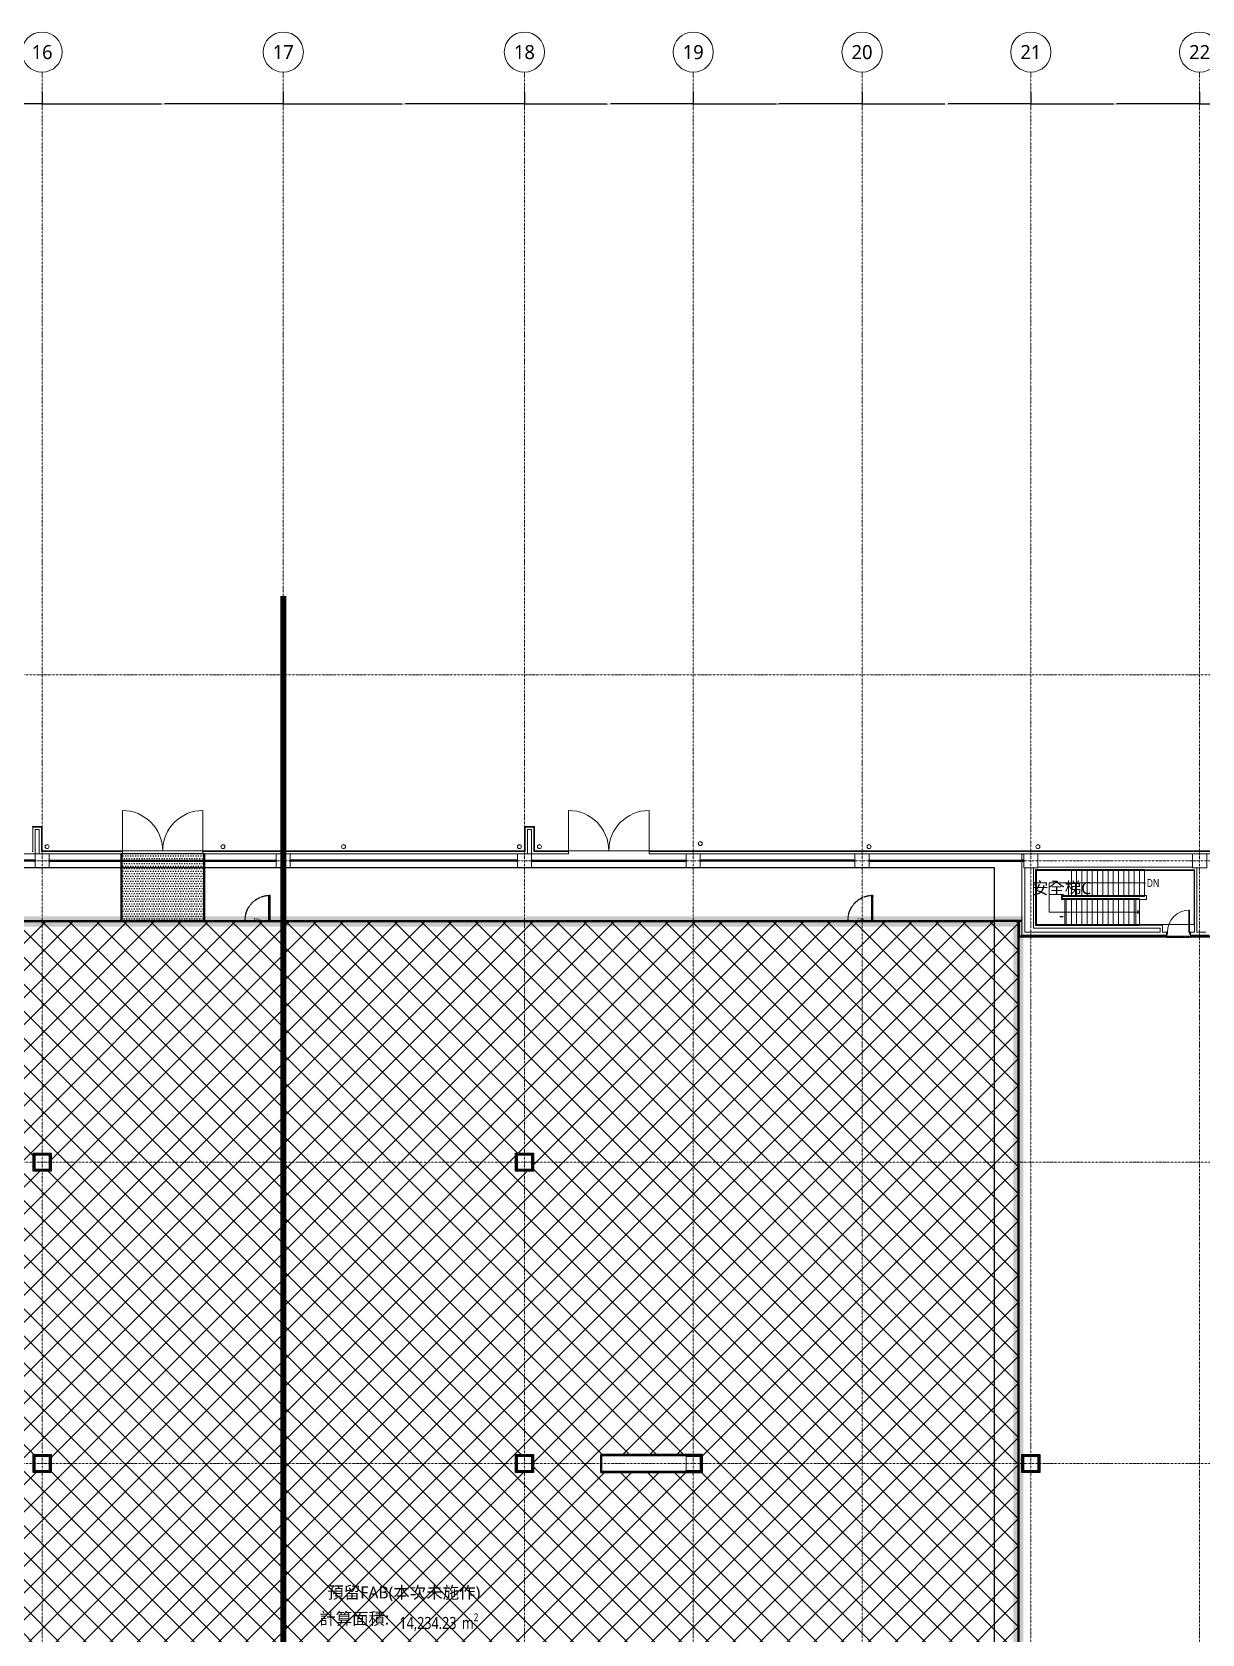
# Model space of a CAD drawing. Extents: x -32000 to 290600, y -106160 to 131250.
# Drawn here: x 126700 to 184915, y 51509 to 131250 of the extents above; entities that cross this region are included whole.
import ezdxf
from ezdxf.enums import TextEntityAlignment as Align

# ---------------------------------------------------------------- set-up
doc = ezdxf.new("R2010")
doc.units = 0
doc.header["$LTSCALE"] = 5
for name, pattern in [('DASHDOT2', [0.5, 0.25, -0.125, 0, -0.125]), ('DIVIDE', [1.25, 0.5, -0.25, 0, -0.25, 0, -0.25]), ('H12PL3$0$JJP_三點線', [0.9, 0.3, -0.15, 0, -0.15, 0, -0.15, 0, -0.15]), ('H12PL3$0$JJP_虛線(退縮線、投影線、地下室範圍、非屬本工程、圖面分區)', [0.45, 0.3, -0.15]), ('XFDP30$0$HIDDEN2', [0.1875, 0.125, -0.0625]), ('XFDP30-200K$0$HIDDEN', [0.3, 0.2, -0.1]), ('XFDP30-200K$0$HIDDEN2', [0.1875, 0.125, -0.0625])]:
    doc.linetypes.add(name, pattern=pattern)
for name, color, linetype in [('A-100T', 140, 'Continuous'), ('A-CLEANLINESS-Area', 6, 'DASHDOT2'), ('area code', 5, 'Continuous'), ('H12PL3$0$A-DIM', 252, 'Continuous'), ('H12PL3$0$A-OBJE-MEP', 252, 'Continuous'), ('H12PL3$0$A-STRS', 252, 'Continuous'), ('H12PL3$0$A-TEXT', 252, 'Continuous'), ('H12PL3$0$A-WALL-EX', 252, 'Continuous'), ('H12PL3$0$A-WALL-IN', 252, 'Continuous'), ('H12PL3$0$A-ZONE', 252, 'Continuous'), ('H12PL3$0$Door', 252, 'Continuous'), ('H12PL3$0$S-COL', 252, 'Continuous'), ('H12PL3$0$S-GRID', 252, 'Continuous'), ('H12PL3$0$S-SLAB-SHOW', 252, 'Continuous'), ('XFDP30$0$A-Partition-Col (50K)', 9, 'Continuous'), ('XFDP30$0$A-W-P1S (50K)', 9, 'Continuous'), ('XFDP30$0$A-W-P2D (50K)', 9, 'Continuous'), ('XFDP30$0$A-W-R1 (Rockwool) (50K)', 9, 'Continuous'), ('XFDP30-200K$0$A-Ceiling (200K)', 9, 'Continuous'), ('XFDP30-200K$0$A-Door (200K)', 2, 'Continuous'), ('XFDP30-200K$0$A-Partition-Col (200K)', 1, 'Continuous'), ('XFDP30-200K$0$A-W-P1S (200K)', 2, 'Continuous'), ('XFDP30-200K$0$A-W-R1 (Rockwool) (200K)', 2, 'Continuous')]:
    doc.layers.add(name, color=color, linetype=linetype)
doc.layers.add('XFDP30-200K$0$A-Area (200K)', color=7, linetype='Continuous', plot=False)
doc.styles.add('H12PL3$0$dim-txt', font='isocp.shx', dxfattribs={"width": 0.7, "bigfont": 'chineset.shx'})
doc.styles.add('H12PL3$0$Standard', font='', dxfattribs={"width": 0.8})
doc.styles.add('XFDP30-200K$0$AA-TXT', font='isocp.shx', dxfattribs={"width": 0.8, "bigfont": 'china.shx'})
doc.styles.get('H12PL3$0$Standard').set_extended_font_data('Microsoft JhengHei')
doc.dimstyles.new('H12PL3$0$ARCH-dim-200MM', dxfattribs={"dimscale": 200, "dimtxt": 0.3, "dimasz": 0.1, "dimexe": 0.1, "dimexo": 0.1, "dimgap": 0.05, "dimtad": 1, "dimdec": 0, "dimlfac": 10, "dimrnd": 0.5, "dimdsep": 46, "dimtxsty": 'H12PL3$0$dim-txt', "dimblk": 'H12PL3$0$_Dot', "dimcen": 2, "dimclrd": 256, "dimclre": 256, "dimclrt": 256, "dimadec": 0, "dimazin": 0, "dimtfac": 1, "dimtix": 1, "dimtmove": 2, "dimatfit": 3, "dimldrblk": 'H12PL3$0$_OBLIQUE', "dimfxl": 1, "dimtvp": 1, "dimtolj": 1, "dimarcsym": 0})

# ---------------------------------------------------------------- blocks, each defined once
blk = doc.blocks.new('*D129')
at = {"layer": 'H12PL3$0$A-DIM', "linetype": 'Continuous', "lineweight": -2, "transparency": 16777216}
for p, q in [((118800, 128230), (118800, 127650)), ((118820, 127670), (122921, 127670)), ((127180, 127670), (123079, 127670)), ((127200, 128230), (127200, 127650))]:
    blk.add_line(p, q, dxfattribs=at)
at = {"layer": 'H12PL3$0$A-DIM', "linetype": 'Continuous', "lineweight": 0, "transparency": 16777216, "insert": (123000, 127670), "char_height": 60, "attachment_point": 5, "style": 'H12PL3$0$dim-txt'}
blk.add_mtext('\\A1;84000', dxfattribs=at)
blk = doc.blocks.new('H12PL3$0$_Dot')
blk = doc.blocks.new('H12PL3$0$_OBLIQUE')
at = {"color": 0, "linetype": 'ByBlock', "lineweight": -2}
blk.add_line((-0.5, -0.5), (0.5, 0.5), dxfattribs=at)
blk = doc.blocks.new('*D130')
at = {"layer": 'H12PL3$0$A-DIM', "linetype": 'Continuous', "lineweight": -2, "transparency": 16777216}
for p, q in [((127200, 128230), (127200, 127650)), ((127220, 127670), (133112, 127670)), ((139180, 127670), (133288, 127670)), ((139200, 128230), (139200, 127650))]:
    blk.add_line(p, q, dxfattribs=at)
at = {"layer": 'H12PL3$0$A-DIM', "linetype": 'Continuous', "lineweight": 0, "transparency": 16777216, "insert": (133200, 127670), "char_height": 60, "attachment_point": 5, "style": 'H12PL3$0$dim-txt'}
blk.add_mtext('\\A1;120000', dxfattribs=at)
blk = doc.blocks.new('*D131')
at = {"layer": 'H12PL3$0$A-DIM', "linetype": 'Continuous', "lineweight": -2, "transparency": 16777216}
for p, q in [((139200, 128230), (139200, 127650)), ((139220, 127670), (145112, 127670)), ((151180, 127670), (145288, 127670)), ((151200, 128230), (151200, 127650))]:
    blk.add_line(p, q, dxfattribs=at)
at = {"layer": 'H12PL3$0$A-DIM', "linetype": 'Continuous', "lineweight": 0, "transparency": 16777216, "insert": (145200, 127670), "char_height": 60, "attachment_point": 5, "style": 'H12PL3$0$dim-txt'}
blk.add_mtext('\\A1;120000', dxfattribs=at)
blk = doc.blocks.new('*D132')
at = {"layer": 'H12PL3$0$A-DIM', "linetype": 'Continuous', "lineweight": -2, "transparency": 16777216}
for p, q in [((151200, 128230), (151200, 127650)), ((151220, 127670), (155321, 127670)), ((159580, 127670), (155479, 127670)), ((159600, 128230), (159600, 127650))]:
    blk.add_line(p, q, dxfattribs=at)
at = {"layer": 'H12PL3$0$A-DIM', "linetype": 'Continuous', "lineweight": 0, "transparency": 16777216, "insert": (155400, 127670), "char_height": 60, "attachment_point": 5, "style": 'H12PL3$0$dim-txt'}
blk.add_mtext('\\A1;84000', dxfattribs=at)
blk = doc.blocks.new('*D133')
at = {"layer": 'H12PL3$0$A-DIM', "linetype": 'Continuous', "lineweight": -2, "transparency": 16777216}
for p, q in [((159600, 128230), (159600, 127650)), ((159620, 127670), (163721, 127670)), ((167980, 127670), (163879, 127670)), ((168000, 128230), (168000, 127650))]:
    blk.add_line(p, q, dxfattribs=at)
at = {"layer": 'H12PL3$0$A-DIM', "linetype": 'Continuous', "lineweight": 0, "transparency": 16777216, "insert": (163800, 127670), "char_height": 60, "attachment_point": 5, "style": 'H12PL3$0$dim-txt'}
blk.add_mtext('\\A1;84000', dxfattribs=at)
blk = doc.blocks.new('*D134')
at = {"layer": 'H12PL3$0$A-DIM', "linetype": 'Continuous', "lineweight": -2, "transparency": 16777216}
for p, q in [((168000, 128230), (168000, 127650)), ((168020, 127670), (172121, 127670)), ((176380, 127670), (172279, 127670)), ((176400, 128230), (176400, 127650))]:
    blk.add_line(p, q, dxfattribs=at)
at = {"layer": 'H12PL3$0$A-DIM', "linetype": 'Continuous', "lineweight": 0, "transparency": 16777216, "insert": (172200, 127670), "char_height": 60, "attachment_point": 5, "style": 'H12PL3$0$dim-txt'}
blk.add_mtext('\\A1;84000', dxfattribs=at)
blk = doc.blocks.new('*D135')
at = {"layer": 'H12PL3$0$A-DIM', "linetype": 'Continuous', "lineweight": -2, "transparency": 16777216}
for p, q in [((176400, 128230), (176400, 127650)), ((176420, 127670), (180521, 127670)), ((184780, 127670), (180679, 127670)), ((184800, 128230), (184800, 127650))]:
    blk.add_line(p, q, dxfattribs=at)
at = {"layer": 'H12PL3$0$A-DIM', "linetype": 'Continuous', "lineweight": 0, "transparency": 16777216, "insert": (180600, 127670), "char_height": 60, "attachment_point": 5, "style": 'H12PL3$0$dim-txt'}
blk.add_mtext('\\A1;84000', dxfattribs=at)
blk = doc.blocks.new('*D136')
at = {"layer": 'H12PL3$0$A-DIM', "linetype": 'Continuous', "lineweight": -2, "transparency": 16777216}
for p, q in [((184800, 128230), (184800, 127650)), ((184820, 127670), (188921, 127670)), ((193180, 127670), (189079, 127670)), ((193200, 128230), (193200, 127650))]:
    blk.add_line(p, q, dxfattribs=at)
at = {"layer": 'H12PL3$0$A-DIM', "linetype": 'Continuous', "lineweight": 0, "transparency": 16777216, "insert": (189000, 127670), "char_height": 60, "attachment_point": 5, "style": 'H12PL3$0$dim-txt'}
blk.add_mtext('\\A1;84000', dxfattribs=at)
blk = doc.blocks.new('XFDP30$0$TP1-50-Partition_Col-side')
blk.add_lwpolyline([(-2.5, -4), (-2.5, -3.9), (-2.6, -3.9), (-2.5, -3), (-2.5, -0.3), (-2.4, -0.2), (-0.7, -0.2), (-0.5, -0.2), (-0.1, -0.2), (0, -0.2), (0, -0.2), (0.5, -0.2), (0.6, -0.2), (2.4, -0.2), (2.5, -0.3), (2.5, -3), (2.6, -3.9), (2.5, -3.9), (2.5, -4), (2.7, -4), (2.7, 0), (-2.7, 0), (-2.7, -4)], close=True)
for points in [[(-1.6, -2.1), (-2.3, -2.1, 0.414213), (-2.4, -2.2), (-2.4, -3.6), (-2.5, -3.6), (-2.5, -2.2, -0.414213), (-2.3, -2), (-1.6, -2), (-1.6, -2.1)], [(1.6, -2.1), (2.3, -2.1, -0.414213), (2.4, -2.2), (2.4, -3.6), (2.5, -3.6), (2.5, -2.2, 0.414213), (2.3, -2), (1.6, -2), (1.6, -2.1)]]:
    blk.add_lwpolyline(points, format="xyb")
blk.add_lwpolyline([(2.2, -3.6), (-2.2, -3.6, -0.414214), (-2.3, -3.5), (-2.3, -2.6, -0.414214), (-2.2, -2.5), (-1.3, -2.5, 0.414214), (-1.1, -2.3), (-1.1, -2.2, 0.414214), (-1.3, -2.1), (-1.9, -2.1), (-1.9, -2.1), (-1.3, -2.1, -0.414214), (-1.2, -2.2), (-1.2, -2.3, -0.414214), (-1.3, -2.4), (-2.2, -2.4, 0.414214), (-2.4, -2.6), (-2.4, -3.5, 0.414214), (-2.2, -3.6), (2.2, -3.6, 0.414214), (2.4, -3.5), (2.4, -2.6, 0.414214), (2.2, -2.4), (1.3, -2.4, -0.414214), (1.2, -2.3), (1.2, -2.2, -0.414214), (1.3, -2.1), (1.9, -2.1), (1.9, -2.1), (1.3, -2.1, 0.414214), (1.1, -2.2), (1.1, -2.3, 0.414214), (1.3, -2.5), (2.2, -2.5, -0.414214), (2.3, -2.6), (2.3, -3.5, -0.414214)], format="xyb", close=True)
blk = doc.blocks.new('XFDP30')
at = {"layer": 'XFDP30$0$A-W-P1S (50K)'}
for p, q in [((175950, 87025), (174600, 87025)), ((175950, 86975), (174600, 86975)), ((175775, 86975), (175775, 86190)), ((175825, 86975), (175825, 86240)), ((183150, 86190), (175775, 86190)), ((183150, 86240), (175825, 86240)), ((183150, 86290), (183150, 86190)), ((184350, 86290), (184350, 86190)), ((185375, 86240, 0), (184350, 86240)), ((185425, 86190, 0), (184350, 86190))]:
    blk.add_line(p, q, dxfattribs=at)
at = {"layer": 'XFDP30$0$A-W-P1S (50K)', "linetype": 'XFDP30$0$HIDDEN2'}
for p, q in [((183150, 86240), (184350, 86240)), ((183150, 86190), (184350, 86190))]:
    blk.add_line(p, q, dxfattribs=at)
at = {"layer": 'XFDP30$0$A-W-P1S (50K)'}
for points in [[(175950, 60450), (176850, 60450), (176850, 59550), (175950, 59550)], [(176000, 60400), (176800, 60400), (176800, 59600), (176000, 59600)]]:
    blk.add_lwpolyline(points, close=True, dxfattribs=at)
at = {"layer": 'XFDP30$0$A-W-P2D (50K)'}
for p, q in [((175775, 3025, 0), (175775, 86190)), ((175825, 3025, 0), (175825, 86190))]:
    blk.add_line(p, q, dxfattribs=at)
at = {"layer": 'XFDP30$0$A-W-R1 (Rockwool) (50K)'}
for p, q in [((168350, 90025, 0), (176050, 90025, 0)), ((168350, 89975, 0), (176050, 89975, 0))]:
    blk.add_line(p, q, dxfattribs=at)
at = {"layer": 'XFDP30$0$A-Partition-Col (50K)', "yscale": 10, "zscale": 10}
for p, xscale, rotation in [((168350, 90000), 10, 90.00000000000001), ((176050, 90000, 0), -10, 270)]:
    blk.add_blockref('XFDP30$0$TP1-50-Partition_Col-side', p, dxfattribs=dict(at, xscale=xscale, rotation=rotation))
blk = doc.blocks.new('XFDP30-200K$0$TP1-50-Partition_Col-side')
blk.add_lwpolyline([(-2.5, -4), (-2.5, -3.9), (-2.6, -3.9), (-2.5, -3), (-2.5, -0.3), (-2.4, -0.2), (-0.7, -0.2), (-0.5, -0.2), (-0.1, -0.2), (0, -0.2), (0, -0.2), (0.5, -0.2), (0.6, -0.2), (2.4, -0.2), (2.5, -0.3), (2.5, -3), (2.6, -3.9), (2.5, -3.9), (2.5, -4), (2.7, -4), (2.7, 0), (-2.7, 0), (-2.7, -4)], close=True)
for points in [[(-1.6, -2.1), (-2.3, -2.1, 0.414213), (-2.4, -2.2), (-2.4, -3.6), (-2.5, -3.6), (-2.5, -2.2, -0.414213), (-2.3, -2), (-1.6, -2), (-1.6, -2.1)], [(1.6, -2.1), (2.3, -2.1, -0.414213), (2.4, -2.2), (2.4, -3.6), (2.5, -3.6), (2.5, -2.2, 0.414213), (2.3, -2), (1.6, -2), (1.6, -2.1)]]:
    blk.add_lwpolyline(points, format="xyb")
blk.add_lwpolyline([(2.2, -3.6), (-2.2, -3.6, -0.414214), (-2.3, -3.5), (-2.3, -2.6, -0.414214), (-2.2, -2.5), (-1.3, -2.5, 0.414214), (-1.1, -2.3), (-1.1, -2.2, 0.414214), (-1.3, -2.1), (-1.9, -2.1), (-1.9, -2.1), (-1.3, -2.1, -0.414214), (-1.2, -2.2), (-1.2, -2.3, -0.414214), (-1.3, -2.4), (-2.2, -2.4, 0.414214), (-2.4, -2.6), (-2.4, -3.5, 0.414214), (-2.2, -3.6), (2.2, -3.6, 0.414214), (2.4, -3.5), (2.4, -2.6, 0.414214), (2.2, -2.4), (1.3, -2.4, -0.414214), (1.2, -2.3), (1.2, -2.2, -0.414214), (1.3, -2.1), (1.9, -2.1), (1.9, -2.1), (1.3, -2.1, 0.414214), (1.1, -2.2), (1.1, -2.3, 0.414214), (1.3, -2.5), (2.2, -2.5, -0.414214), (2.3, -2.6), (2.3, -3.5, -0.414214)], format="xyb", close=True)
blk = doc.blocks.new('XFDP30-200K$0$GAD2205')
blk.add_lwpolyline([(0, 1), (0, 1), (-18, 1, -0.414214), (-18, 2), (-18, 3, -0.414214), (-18, 3), (-14, 3, 0.414214), (-13, 4), (-13, 4, 0.414214), (-14, 4), (-18, 4, -0.414214), (-18, 5), (-18, 12, -0.414214), (-18, 12), (-18, 12, 0.414214), (-18, 12), (-18, 14, 0.72636), (-19, 14), (-19, 13, 0.158507), (-19, 13), (-19, 0, 0.414214), (-19, 0), (19, 0, 0.414214), (19, 0), (19, 13, 0.158507), (19, 13), (19, 14, 0.72636), (18, 14), (18, 12, 0.414214), (18, 12, -0.414214), (18, 12), (18, 5, -0.414214), (18, 4), (14, 4, 0.414214), (13, 4), (13, 4, 0.414214), (14, 3), (18, 3, -0.414214), (18, 3), (18, 2, -0.414214), (18, 1), (0, 1)], format="xyb", close=True)
blk = doc.blocks.new('XFDP30-200K$0$Door-S130a')
for p, q in [((8.8, 120.4), (8.8, 125.3)), ((8.8, 125.3), (9.6, 125.3)), ((9.6, 120.4), (8.8, 120.4)), ((9.6, 125.3), (9.6, 120.4))]:
    blk.add_line(p, q)
blk.add_lwpolyline([(4.8, 120.4), (4.8, 125.3), (4, 125.3), (4, 120.4)], close=True)
at = {"ltscale": 5}
for points in [[(8.8, 117.8), (8.8, 127.9), (4.8, 127.9), (4.8, 117.8)], [(5, 117.5), (5, 14.8), (5, 14.8), (5, 117.5)], [(8.6, 14.8), (8.5, 14.8), (8.5, 117.5), (8.6, 117.5)], [(8.8, 4.3), (8.8, 14.4), (4.8, 14.4), (4.8, 4.3)]]:
    blk.add_lwpolyline(points, close=True, dxfattribs=at)
blk.add_lwpolyline([(4.8, 117.9), (4.8, 116.7, 0.158507), (4.9, 116.7), (4.9, 116.5, 0.72636), (5, 116.6), (5, 116.7, 0.414214), (5, 116.7, -0.414214), (4.9, 116.8), (4.9, 117.5, -0.414214), (5, 117.5), (5.4, 117.5, 0.414214), (5.4, 117.5), (5.4, 117.6, 0.414214), (5.4, 117.6), (5, 117.6, -0.414214), (4.9, 117.6), (4.9, 117.8, -0.414214), (5, 117.8), (6.8, 117.8), (6.8, 117.8), (6.8, 117.8), (8.6, 117.8, -0.414214), (8.6, 117.8), (8.6, 117.6, -0.414214), (8.6, 117.6), (8.2, 117.6, 0.414214), (8.1, 117.6), (8.1, 117.5, 0.414214), (8.2, 117.5), (8.6, 117.5, -0.414214), (8.6, 117.5), (8.6, 116.8, -0.414214), (8.6, 116.7), (8.6, 116.7, 0.414214), (8.6, 116.7), (8.6, 116.6, 0.72636), (8.6, 116.5), (8.7, 116.7, 0.158507), (8.7, 116.7), (8.7, 117.9, 0.414214), (8.7, 117.9), (4.9, 117.9, 0.414214)], format="xyb", close=True, dxfattribs=at)
at = {"ltscale": 500}
for points in [[(3.2, -0.6), (3.2, 3.9), (3, 3.9), (3, -0.6)], [(8.5, 4.8), (4, 4.8), (4, 4.6), (8.5, 4.6)]]:
    blk.add_lwpolyline(points, close=True, dxfattribs=at)
at = {"linetype": 'XFDP30-200K$0$HIDDEN', "ltscale": 0.1}
blk.add_arc((3.4, 4.4), 123.6, 0, 86.75942, dxfattribs=at)
at = {"ltscale": 500, "extrusion": (0, 0, -1)}
blk.add_ellipse((3.4, 4.4), major_axis=(-0.495, 0.495), ratio=1, start_param=5.497787, end_param=11.780972, dxfattribs=at)
at = {"ltscale": 5, "xscale": 0.1000000000058208, "yscale": 0.1000000000058208, "zscale": 0.1000000000058208}
blk.add_blockref('XFDP30-200K$0$GAD2205', (6.8, 14.3), dxfattribs=at)
at = {"color": 9, "style": 'XFDP30-200K$0$AA-TXT', "width": 0.45}
blk.add_attdef('130X240', text='', height=10, dxfattribs=at).set_placement((65, 10), align=Align.MIDDLE_CENTER)
blk = doc.blocks.new('XFDP30-200K')
at = {"layer": 'XFDP30-200K$0$A-Ceiling (200K)'}
h = blk.add_hatch(dxfattribs=at)
h.set_pattern_fill('DOTS', color=256, scale=2000)
h.set_pattern_definition([(0, (27165, -17890.04), (62.5, 125), [0, -125])])
h.paths.add_polyline_path([(135275, 86975), (135275, 90350), (131125, 90350), (131125, 86975)])
at = {"layer": 'XFDP30-200K$0$A-Area (200K)'}
blk.add_lwpolyline([(174600, 89650), (43650, 89650), (43650, 85450), (18450, 85450), (18450, 60390), (23000, 60390), (23000, 55815), (18449, 55815), (18449, 350), (127550, 350), (127550, -2100), (150850, -2100), (150850, 350), (174600, 350)], close=True, dxfattribs=at)
at = {"layer": 'XFDP30-200K$0$A-Ceiling (200K)'}
blk.add_lwpolyline([(135275, 86975), (135275, 90350), (131125, 90350), (131125, 86975)], close=True, dxfattribs=at)
at = {"layer": 'XFDP30-200K$0$A-W-P1S (200K)'}
for p, q in [((131125, 90350), (131125, 87025)), ((131175, 90350), (131175, 86975)), ((135225, 90350), (135225, 86975)), ((135275, 90350), (135275, 87025)), ((43775, 87025), (174600, 87025)), ((43825, 86975), (174600, 86975))]:
    blk.add_line(p, q, dxfattribs=at)
for points in [[(126750, 75450), (127650, 75450), (127650, 74550), (126750, 74550)], [(126800, 75400), (127600, 75400), (127600, 74600), (126800, 74600)], [(150750, 75450), (151650, 75450), (151650, 74550), (150750, 74550)], [(150800, 75400), (151600, 75400), (151600, 74600), (150800, 74600)], [(126750, 60450), (127650, 60450), (127650, 59550), (126750, 59550)], [(126800, 60400), (127600, 60400), (127600, 59600), (126800, 59600)], [(150750, 60450), (151650, 60450), (151650, 59550), (150750, 59550)], [(150800, 60400), (151600, 60400), (151600, 59600), (150800, 59600)], [(155006, 60450), (160050, 60450), (160050, 59550), (155006, 59550)], [(155056, 60400), (160000, 60400), (160000, 59600), (155056, 59600)]]:
    blk.add_lwpolyline(points, close=True, dxfattribs=at)
at = {"layer": 'XFDP30-200K$0$A-W-R1 (Rockwool) (200K)'}
for p, q in [((126850, 90025, 0), (119150, 90025, 0)), ((126850, 89975, 0), (119150, 89975, 0)), ((127550, 90025, 0), (131125, 90025, 0)), ((127550, 89975, 0), (131125, 89975, 0)), ((135275, 90025, 0), (138850, 90025, 0)), ((135275, 89975, 0), (138850, 89975, 0)), ((150850, 90025, 0), (139550, 90025, 0)), ((150850, 89975, 0), (139550, 89975, 0)), ((151550, 90025, 0), (159250, 90025, 0)), ((151550, 89975, 0), (159250, 89975, 0)), ((167650, 90025, 0), (159950, 90025, 0)), ((167650, 89975, 0), (159950, 89975, 0))]:
    blk.add_line(p, q, dxfattribs=at)
at = {"layer": 'XFDP30-200K$0$A-W-R1 (Rockwool) (200K)', "linetype": 'XFDP30-200K$0$HIDDEN2'}
for p, q in [((131125, 90025, 0), (135275, 90025, 0)), ((131125, 89975, 0), (135275, 89975, 0))]:
    blk.add_line(p, q, dxfattribs=at)
at = {"layer": 'XFDP30-200K$0$A-Door (200K)'}
ref = blk.add_blockref('XFDP30-200K$0$Door-S130a', (138575, 87000), dxfattribs=dict(at, xscale=-10, yscale=10, zscale=10))
ref.add_attrib('130X240', 'MS_130x240', dxfattribs={"layer": '0', "color": 9, "height": 100, "style": 'XFDP30-200K$0$AA-TXT', "width": 0.45}).set_placement((137925, 87100), align=Align.MIDDLE_CENTER)
ref = blk.add_blockref('XFDP30-200K$0$Door-S130a', (168575, 87000, 0), dxfattribs=dict(at, xscale=-10, yscale=10, zscale=10))
ref.add_attrib('130X240', 'MS_130x240', dxfattribs={"layer": '0', "color": 9, "height": 100, "style": 'XFDP30-200K$0$AA-TXT', "width": 0.45}).set_placement((167925, 87100, 0), align=Align.MIDDLE_CENTER)
at = {"layer": 'XFDP30-200K$0$A-Partition-Col (200K)', "yscale": 10, "zscale": 10}
for p, xscale, rotation in [((126850, 90000), -10, 270), ((127550, 90000), 10, 90.00000000000001), ((138850, 90000, 0), -10, 270), ((139550, 90000, 0), 10, 90.00000000000001), ((150850, 90000), -10, 270), ((151550, 90000), 10, 90.00000000000001), ((159250, 90000, 0), -10, 270), ((159950, 90000, 0), 10, 90.00000000000001), ((167650, 90000), -10, 270)]:
    blk.add_blockref('XFDP30-200K$0$TP1-50-Partition_Col-side', p, dxfattribs=dict(at, xscale=xscale, rotation=rotation))
blk = doc.blocks.new('H12PL3')
at = {"layer": 'H12PL3$0$A-OBJE-MEP', "lineweight": 0, "flags": 128}
for points in [[(160045, 90850, 1), (159855, 90850, 1)], [(127545, 90700, 1), (127355, 90700, 1)], [(136295, 90700, 1), (136105, 90700, 1)], [(142295, 90700, 1), (142105, 90700, 1)], [(151045, 90700, 1), (150855, 90700, 1)], [(152045, 90700, 1), (151855, 90700, 1)], [(168445, 90700, 1), (168255, 90700, 1)], [(176845, 90700, 1), (176655, 90700, 1)]]:
    blk.add_lwpolyline(points, format="xyb", close=True, dxfattribs=at)
at = {"layer": 'H12PL3$0$A-OBJE-MEP', "lineweight": 0}
for centre in [(159950, 90850), (127450, 90700), (136200, 90700), (142200, 90700), (150950, 90700), (151950, 90700), (168350, 90700), (176750, 90700)]:
    blk.add_circle(centre, 100, dxfattribs=at)
at = {"layer": 'H12PL3$0$A-STRS', "lineweight": 0}
for p, q in [((178420, 89570), (176630, 89570)), ((176630, 89570), (176630, 86770)), ((176680, 86820), (176680, 89520)), ((176680, 89520), (178420, 89520)), ((178420, 89520), (176680, 89520)), ((176680, 89520), (176680, 86820)), ((178420, 89520), (176680, 89520)), ((176680, 89520), (176680, 86820)), ((178420, 89520), (178420, 89570)), ((182060, 89570), (178420, 89570)), ((178420, 89570), (178420, 89520)), ((178420, 89520), (182060, 89520)), ((182060, 89520), (178420, 89520)), ((178420, 89520), (178420, 88270)), ((178420, 89520), (178420, 88270)), ((178420, 88270), (178420, 89520)), ((178680, 89520), (178420, 89520)), ((178420, 89520), (178420, 88270)), ((178680, 89520), (178680, 88270)), ((178680, 88270), (178680, 89520)), ((178680, 89520), (178680, 88270)), ((178940, 89520), (178680, 89520)), ((178940, 89520), (178940, 88270)), ((178940, 88270), (178940, 89520)), ((178940, 89520), (178940, 88270)), ((179200, 89520), (178940, 89520)), ((179200, 89520), (179200, 88270)), ((179200, 88270), (179200, 89520)), ((179200, 89520), (179200, 88270)), ((179460, 89520), (179200, 89520)), ((179460, 89520), (179460, 88270)), ((179460, 88270), (179460, 89520)), ((179460, 89520), (179460, 88270)), ((179720, 89520), (179460, 89520)), ((179720, 89520), (179720, 88270)), ((179720, 88270), (179720, 89520)), ((179720, 89520), (179720, 88270)), ((179980, 89520), (179720, 89520)), ((179980, 89520), (179980, 88270)), ((179980, 88270), (179980, 89520)), ((179980, 89520), (179980, 88270)), ((180240, 89520), (179980, 89520)), ((180240, 89520), (180240, 88270)), ((180240, 88270), (180240, 89520)), ((180240, 89520), (180240, 88270)), ((180500, 89520), (180240, 89520)), ((180500, 89520), (180500, 88270)), ((180500, 88270), (180500, 89520)), ((180500, 89520), (180500, 88270)), ((180760, 89520), (180500, 89520)), ((180760, 89520), (180760, 88270)), ((180760, 88270), (180760, 89520)), ((180760, 89520), (180760, 88270)), ((181020, 89520), (180760, 89520)), ((181020, 89520), (181020, 88270)), ((181020, 88270), (181020, 89520)), ((181020, 89520), (181020, 88270)), ((181280, 89520), (181020, 89520)), ((181280, 89520), (181280, 88270)), ((181280, 88270), (181280, 89520)), ((181280, 89520), (181280, 88270)), ((181540, 89520), (181280, 89520)), ((181540, 89520), (181540, 88270)), ((181540, 88270), (181540, 89520)), ((181540, 89520), (181540, 88270)), ((181800, 89520), (181540, 89520)), ((181800, 89520), (181800, 88270)), ((181800, 88270), (181800, 89520)), ((181800, 89520), (181800, 88270)), ((182060, 89520), (181800, 89520)), ((182060, 89520), (182060, 89570)), ((182060, 88270), (182060, 89520)), ((182060, 88270), (182060, 89520)), ((177305, 87445), (177305, 88895)), ((177305, 88895), (178420, 88895)), ((178420, 88895), (181800, 88895)), ((181800, 88895), (182060, 88895)), ((178420, 88270), (177930, 88270)), ((177930, 88270), (177930, 88070)), ((177930, 88070), (177930, 88270)), ((177930, 88270), (178420, 88270)), ((177930, 88070), (177930, 88270)), ((177930, 88270), (178420, 88270)), ((177930, 88070), (178160, 88070)), ((178086.56, 88070), (177930, 88070)), ((178160, 88070), (177930, 88070)), ((177980, 88120), (177980, 88220)), ((177980, 88220), (178420, 88220)), ((178160, 88120), (177980, 88120)), ((178160, 88070), (178086.56, 88070)), ((181800, 88120), (178160, 88120)), ((178160, 88120), (178160, 88070)), ((178160, 88070), (178160, 88120)), ((178160, 88070), (181800, 88070)), ((181800, 88070), (178160, 88070)), ((178160, 86820), (178160, 88070)), ((178160, 86820), (178160, 88070)), ((178160, 86820), (178160, 88070)), ((178420, 88070), (178160, 88070)), ((178160, 88070), (178160, 86820)), ((178160, 86820), (178160, 88070)), ((178420, 88220), (178420, 88270)), ((182060, 88270), (178420, 88270)), ((178420, 88270), (178420, 88220)), ((178420, 88270), (182060, 88270)), ((178420, 88270), (178680, 88270)), ((178420, 88220), (182060, 88220)), ((178420, 86820), (178420, 88070)), ((178680, 88070), (178420, 88070)), ((178420, 88070), (178420, 86820)), ((178420, 86820), (178420, 88070)), ((178680, 88270), (178940, 88270)), ((178680, 86820), (178680, 88070)), ((178940, 88070), (178680, 88070)), ((178680, 88070), (178680, 86820)), ((178680, 86820), (178680, 88070)), ((178940, 88270), (179200, 88270)), ((178940, 86820), (178940, 88070)), ((179200, 88070), (178940, 88070)), ((178940, 88070), (178940, 86820)), ((178940, 86820), (178940, 88070)), ((179200, 88270), (179460, 88270)), ((179200, 86820), (179200, 88070)), ((179460, 88070), (179200, 88070)), ((179200, 88070), (179200, 86820)), ((179200, 86820), (179200, 88070)), ((179460, 88270), (179720, 88270)), ((179460, 86820), (179460, 88070)), ((179720, 88070), (179460, 88070)), ((179460, 88070), (179460, 86820)), ((179460, 86820), (179460, 88070)), ((179720, 88270), (179980, 88270)), ((179720, 86820), (179720, 88070)), ((179980, 88070), (179720, 88070)), ((179720, 88070), (179720, 86820)), ((179720, 86820), (179720, 88070)), ((179980, 88270), (180240, 88270)), ((179980, 86820), (179980, 88070)), ((180240, 88070), (179980, 88070)), ((179980, 88070), (179980, 86820)), ((179980, 86820), (179980, 88070)), ((180240, 88270), (180500, 88270)), ((180240, 86820), (180240, 88070)), ((180500, 88070), (180240, 88070)), ((180240, 88070), (180240, 86820)), ((180240, 86820), (180240, 88070)), ((180500, 88270), (180760, 88270)), ((180500, 86820), (180500, 88070)), ((180760, 88070), (180500, 88070)), ((180500, 88070), (180500, 86820)), ((180500, 86820), (180500, 88070)), ((180760, 88270), (181020, 88270)), ((180760, 86820), (180760, 88070)), ((181020, 88070), (180760, 88070)), ((180760, 88070), (180760, 86820)), ((180760, 86820), (180760, 88070)), ((181020, 88270), (181280, 88270)), ((181020, 86820), (181020, 88070)), ((181280, 88070), (181020, 88070)), ((181020, 88070), (181020, 86820)), ((181020, 86820), (181020, 88070)), ((181280, 88270), (181540, 88270)), ((181280, 86820), (181280, 88070)), ((181540, 88070), (181280, 88070)), ((181280, 88070), (181280, 86820)), ((181280, 86820), (181280, 88070)), ((181540, 88270), (181800, 88270)), ((181540, 86820), (181540, 88070)), ((181800, 88070), (181540, 88070)), ((181540, 88070), (181540, 86820)), ((181540, 86820), (181540, 88070)), ((181800, 88270), (182060, 88270)), ((181800, 88070), (181800, 88120)), ((181800, 86820), (181800, 88070)), ((181800, 86820), (181800, 88070)), ((182060, 88220), (182060, 88270)), ((178160, 87445), (177305, 87445)), ((181540, 87445), (178160, 87445)), ((181800, 87445), (181540, 87445)), ((181800, 87445), (181700, 87520)), ((181700, 87370), (181800, 87445)), ((176630, 86770), (178160, 86770)), ((178160, 86820), (176680, 86820)), ((176680, 86820), (178086.56, 86820)), ((176680, 86820), (178160, 86820)), ((178086.56, 86820), (178160, 86820)), ((181800, 86820), (178160, 86820)), ((178160, 86820), (178160, 86770)), ((178160, 86770), (178160, 86820)), ((178160, 86820), (181800, 86820)), ((178160, 86820), (178420, 86820)), ((178160, 86770), (181800, 86770)), ((178420, 86820), (178680, 86820)), ((178680, 86820), (178940, 86820)), ((178940, 86820), (179200, 86820)), ((179200, 86820), (179460, 86820)), ((179460, 86820), (179720, 86820)), ((179720, 86820), (179980, 86820)), ((179980, 86820), (180240, 86820)), ((180240, 86820), (180500, 86820)), ((180500, 86820), (180760, 86820)), ((180760, 86820), (181020, 86820)), ((181020, 86820), (181280, 86820)), ((181280, 86820), (181540, 86820)), ((181540, 86820), (181800, 86820)), ((181800, 86770), (181800, 86820))]:
    blk.add_line(p, q, dxfattribs=at)
at = {"layer": 'H12PL3$0$A-STRS', "linetype": 'H12PL3$0$JJP_虛線(退縮線、投影線、地下室範圍、非屬本工程、圖面分區)', "lineweight": 0}
for p, q in [((178420, 89520), (178420, 88270)), ((178086.56, 88070), (178086.56, 86820)), ((181623.77, 88070), (181623.77, 86820))]:
    blk.add_line(p, q, dxfattribs=at)
at = {"layer": 'H12PL3$0$A-STRS', "lineweight": 0, "flags": 128}
blk.add_lwpolyline([(182060, 88920, 1), (182060, 88870, 1)], format="xyb", close=True, dxfattribs=at)
at = {"layer": 'H12PL3$0$A-WALL-EX', "lineweight": 0}
for p, q in [((126850, 91665), (126735, 91665)), ((126850, 91665), (126735, 91665)), ((126735, 90500), (126735, 91665)), ((126850, 91665), (127050, 91665)), ((127165, 91665), (127050, 91665)), ((127165, 91665), (127050, 91665)), ((127165, 91665), (127165, 90500)), ((151350, 91665), (151235, 91665)), ((151350, 91665), (151235, 91665)), ((151235, 90500), (151235, 91665)), ((151350, 91665), (151550, 91665)), ((151665, 91665), (151550, 91665)), ((151665, 91665), (151550, 91665)), ((151665, 91665), (151665, 90500)), ((126700, 90465), (126735, 90465)), ((126735, 90465), (126735, 90500)), ((126735, 90465), (126735, 90500)), ((127165, 90500), (127165, 90465)), ((127165, 90500), (127165, 90465)), ((127165, 90465), (127200, 90465)), ((127200, 90465), (131200, 90465)), ((131200, 90500), (131200, 90465)), ((131200, 90465), (131200, 90385)), ((131200, 90385), (131200, 90350)), ((135200, 90500), (135200, 90465)), ((135200, 90465), (151200, 90465)), ((135200, 90465), (135200, 90385)), ((135200, 90385), (135200, 90350)), ((151200, 90465), (151235, 90465)), ((151235, 90465), (151235, 90500)), ((151235, 90465), (151235, 90500)), ((151665, 90500), (151665, 90465)), ((151665, 90500), (151665, 90465)), ((151665, 90465), (151700, 90465)), ((151700, 90465), (153400, 90465)), ((153400, 90500), (153400, 90465)), ((153400, 90465), (153400, 90385)), ((153400, 90385), (153400, 90350)), ((157400, 90500), (157400, 90465)), ((157400, 90465), (237400, 90465)), ((157400, 90465), (157400, 90385)), ((157400, 90385), (157400, 90350))]:
    blk.add_line(p, q, dxfattribs=at)
at = {"layer": 'H12PL3$0$A-WALL-EX', "lineweight": 0, "flags": 128}
for points in [[(126700, 91700), (126735, 91700)], [(127165, 91700), (126735, 91700)], [(126850, 91550), (127050, 91550)], [(126850, 90465), (126850, 91550)], [(127050, 91550), (127050, 90465)], [(127200, 91700), (127165, 91700)], [(127200, 90500), (127200, 91700)], [(151200, 91700), (151235, 91700)], [(151200, 91700), (151200, 90500)], [(151665, 91700), (151235, 91700)], [(151350, 91550), (151550, 91550)], [(151350, 90465), (151350, 91550)], [(151550, 91550), (151550, 90465)], [(151700, 91700), (151665, 91700)], [(151700, 90500), (151700, 91700)], [(77050, 90350), (126850, 90350)], [(126850, 90350), (126850, 90465)], [(127050, 90350), (127050, 90465)], [(127050, 90350), (131200, 90350)], [(127200, 90500), (151200, 90500)], [(127200, 90500), (131200, 90500)], [(127200, 90500), (131200, 90500)], [(127200, 90500), (131200, 90500)], [(127200, 90500), (131200, 90500)], [(131200, 90500), (127200, 90500)], [(135180, 90500), (151200, 90500)], [(135180, 90500), (151200, 90500)], [(135180, 90500), (151200, 90500)], [(135180, 90500), (151200, 90500)], [(151200, 90500), (135200, 90500)], [(135200, 90350), (151350, 90350)], [(151350, 90350), (151350, 90465)], [(151550, 90350), (151550, 90465)], [(151550, 90350), (153400, 90350)], [(151700, 90500), (153420, 90500)], [(151700, 90500), (153420, 90500)], [(151700, 90500), (153420, 90500)], [(151700, 90500), (153420, 90500)], [(151700, 90500), (243600, 90500)], [(153400, 90500), (151700, 90500)], [(157380, 90500), (237360, 90500)], [(157380, 90500), (237360, 90500)], [(157380, 90500), (237360, 90500)], [(157380, 90500), (237360, 90500)], [(237400, 90500), (157400, 90500)], [(157400, 90350), (237400, 90350)]]:
    blk.add_lwpolyline(points, dxfattribs=at)
at = {"layer": 'H12PL3$0$A-WALL-IN', "lineweight": 0}
for p, q in [((183150, 86440), (183150, 86290)), ((184350, 86440), (184350, 86290))]:
    blk.add_line(p, q, dxfattribs=at)
at = {"layer": 'H12PL3$0$A-WALL-IN', "lineweight": 0, "flags": 128}
for points in [[(175950, 90330), (175950, 86290)], [(175950, 90330), (176050, 90330)], [(176100, 86440), (176100, 89650)], [(176537.5, 89650), (176537.5, 89550)], [(176537.5, 89550), (176537.5, 86790)], [(176650.5, 89550), (184549.5, 89550)], [(176650.5, 86790), (176650.5, 89550)], [(184450, 89675), (176750, 89675)], [(184549.5, 89550), (184549.5, 86440)], [(184662.5, 89650), (184662.5, 89550)], [(184662.5, 86440), (184662.5, 89550)], [(175950, 86290), (176100, 86290)], [(182837.5, 86440), (176100, 86440)], [(176100, 86290), (183150, 86290)], [(176537.5, 86790), (176537.5, 86640)], [(176537.5, 86640), (182837.5, 86640)], [(182950, 86790), (176650.5, 86790)], [(182837.5, 86640), (182837.5, 86440)], [(182950, 86640), (182950, 86790)], [(182950.5, 86440), (182950.5, 86640)], [(183150, 86440), (182950.5, 86440)], [(184549.5, 86440), (184350, 86440)], [(184350, 86290), (185250, 86290)], [(185100, 86440), (184662.5, 86440)]]:
    blk.add_lwpolyline(points, dxfattribs=at)
at = {"layer": 'H12PL3$0$Door', "lineweight": 0}
for p, q in [((131200, 90500), (131200, 92500)), ((135200, 90500), (135200, 92500)), ((153400, 90500), (153400, 92500)), ((157400, 90500), (157400, 92500)), ((131200, 90500), (131200, 90465)), ((131200, 90500), (131200, 90465)), ((131200, 90465), (131200, 90385)), ((131200, 90465), (131200, 90385)), ((131200, 90385), (131200, 90350)), ((135200, 90500), (135200, 90465)), ((135200, 90500), (135200, 90465)), ((135200, 90465), (135200, 90385)), ((135200, 90465), (135200, 90385)), ((135200, 90385), (135200, 90350)), ((153400, 90500), (153400, 90465)), ((153400, 90500), (153400, 90465)), ((153400, 90465), (153400, 90385)), ((153400, 90465), (153400, 90385)), ((153400, 90385), (153400, 90350)), ((157400, 90500), (157400, 90465)), ((157400, 90500), (157400, 90465)), ((157400, 90465), (157400, 90385)), ((157400, 90465), (157400, 90385)), ((157400, 90385), (157400, 90350)), ((184300, 87540), (184270, 87540)), ((184270, 87540), (184270, 86440)), ((184300, 86440), (184300, 87540)), ((183150, 86440), (183200, 86440)), ((183150, 86340), (183150, 86440)), ((183200, 86340), (183150, 86340)), ((183200, 86440), (183200, 86340)), ((184270, 86440), (184300, 86440)), ((184300, 86440), (184350, 86440)), ((184300, 86340), (184300, 86440)), ((184350, 86340), (184300, 86340)), ((184350, 86440), (184350, 86340))]:
    blk.add_line(p, q, dxfattribs=at)
for centre, radius, start, end in [((131200, 90500), 2000, 0, 90), ((135200, 90500), 2000, 90, 180), ((153400, 90500), 2000, 0, 90), ((157400, 90500), 2000, 90, 180), ((184300, 86440), 1100, 90, 180)]:
    blk.add_arc(centre, radius, start, end, dxfattribs=at)
at = {"layer": 'H12PL3$0$S-COL', "lineweight": 0, "flags": 128}
for points in [[(127050, 90350), (126850, 90350), (126850, 89650), (127550, 89650), (127550, 90350)], [(138850, 90350), (138850, 89650), (139550, 89650), (139550, 90350)], [(150850, 90350), (150850, 89650), (151550, 89650), (151550, 90350), (151350, 90350)], [(159250, 90350), (159250, 89650), (159950, 89650), (159950, 90350)], [(167650, 90350), (167650, 89650), (168350, 89650), (168350, 90350)], [(176050, 90350), (176050, 89650), (176750, 89650), (176750, 90350)], [(184450, 90350), (184450, 89650), (185150, 89650), (185150, 90350)]]:
    blk.add_lwpolyline(points, dxfattribs=at)
for points in [[(126850, 74650), (127550, 74650), (127550, 75350), (126850, 75350)], [(150850, 74650), (151550, 74650), (151550, 75350), (150850, 75350)], [(126850, 59650), (127550, 59650), (127550, 60350), (126850, 60350)], [(150850, 59650), (151550, 59650), (151550, 60350), (150850, 60350)], [(159250, 59650), (159950, 59650), (159950, 60350), (159250, 60350)], [(176050, 59650), (176750, 59650), (176750, 60350), (176050, 60350)]]:
    blk.add_lwpolyline(points, close=True, dxfattribs=at)
at = {"layer": 'H12PL3$0$S-GRID', "linetype": 'H12PL3$0$JJP_三點線', "lineweight": 0}
for p, q in [((127200, 128250), (127200, 129250)), ((139200, 128250), (139200, 129250)), ((151200, 128250), (151200, 129250)), ((159600, 128250), (159600, 129250)), ((168000, 128250), (168000, 129250)), ((176400, 128250), (176400, 129250)), ((184800, 128250), (184800, 129250)), ((127200, 128250), (127200, -28000)), ((139200, 128250), (139200, -28000)), ((151200, 128250), (151200, -28000)), ((159600, 128250), (159600, -28000)), ((168000, 128250), (168000, -28000)), ((176400, 128250), (176400, -28000)), ((184800, 128250), (184800, -28000)), ((-29000, 99250), (289600, 99250)), ((-29000, 90000), (289600, 90000)), ((-29000, 75000), (289600, 75000)), ((-29000, 60000), (289600, 60000))]:
    blk.add_line(p, q, dxfattribs=at)
at = {"layer": 'H12PL3$0$S-GRID', "lineweight": 0}
for centre in [(127200, 130250), (139200, 130250), (151200, 130250), (159600, 130250), (168000, 130250), (176400, 130250), (184800, 130250)]:
    blk.add_circle(centre, 1000, dxfattribs=at)
at = {"layer": 'H12PL3$0$S-GRID', "linetype": 'H12PL3$0$JJP_三點線', "lineweight": 0}
for p in [(127200, 128250), (127200, 128250), (139200, 128250), (139200, 128250), (151200, 128250), (151200, 128250), (159600, 128250), (159600, 128250), (168000, 128250), (168000, 128250), (176400, 128250), (176400, 128250), (184800, 128250), (184800, 128250)]:
    blk.add_point(p, dxfattribs=at)
at = {"layer": 'H12PL3$0$S-SLAB-SHOW', "lineweight": 0, "flags": 128}
blk.add_lwpolyline([(181800, 86820), (184520, 86820), (184520, 89520), (182060, 89520), (182060, 88270), (182160, 88270), (182160, 88070), (181800, 88070)], close=True, dxfattribs=at)
for name in ['XFDP30-200K', 'XFDP30']:
    blk.add_blockref(name, (0, 0))
at = {"layer": 'H12PL3$0$A-TEXT', "linetype": 'Continuous', "lineweight": 0, "insert": (182173.27, 88889.81), "char_height": 400, "attachment_point": 4, "style": 'H12PL3$0$Standard'}
blk.add_mtext('\\A1;DN', dxfattribs=at)
at = {"layer": 'H12PL3$0$A-ZONE', "style": 'H12PL3$0$Standard'}
for s, p in [('安全梯C', (177930, 88937.74)), ('-', (177930, 87595.85)), ('預留FAB(本次未施作)', (145200, 53876.07)), ('計算面積: ', (142830.05, 52576.49))]:
    blk.add_text(s, height=600, dxfattribs=at).set_placement(p, align=Align.TOP_CENTER)
at = {"layer": 'H12PL3$0$A-ZONE', "lineweight": 0, "insert": (146946.17, 52531.65), "char_height": 600, "attachment_point": 2, "style": 'H12PL3$0$Standard'}
blk.add_mtext('\\A1;\\pt0,1320;14,234.23{\\H0.66x;\\S^  ;} m{\\H0.66x;\\S2^  ;}', dxfattribs=at)
at = {"layer": 'H12PL3$0$S-GRID', "style": 'H12PL3$0$Standard'}
for s, p in [('16', (127200, 130602.36)), ('17', (139200, 130602.36)), ('18', (151200, 130602.36)), ('19', (159600, 130602.36)), ('20', (168000, 130600)), ('21', (176400, 130602.36)), ('22', (184800, 130600))]:
    blk.add_text(s, height=700, dxfattribs=at).set_placement(p, align=Align.TOP_CENTER)
at = {"layer": 'H12PL3$0$A-DIM', "linetype": 'Continuous', "lineweight": 0}
for base, p1, p2, picture, middle in [((127200, 127670), (118800, 128250), (127200, 128250), '*D129', (123000, 127670)), ((139200, 127670), (127200, 128250), (139200, 128250), '*D130', (133200, 127670)), ((151200, 127670), (139200, 128250), (151200, 128250), '*D131', (145200, 127670)), ((159600, 127670), (151200, 128250), (159600, 128250), '*D132', (155400, 127670)), ((168000, 127670), (159600, 128250), (168000, 128250), '*D133', (163800, 127670)), ((176400, 127670), (168000, 128250), (176400, 128250), '*D134', (172200, 127670)), ((184800, 127670), (176400, 128250), (184800, 128250), '*D135', (180600, 127670)), ((193200, 127670), (184800, 128250), (193200, 128250), '*D136', (189000, 127670))]:
    dim = blk.add_linear_dim(base=base, p1=p1, p2=p2, dimstyle='H12PL3$0$ARCH-dim-200MM', dxfattribs=at)
    dim.commit()
    dim.dimension.update_dxf_attribs({"geometry": picture, "text_midpoint": middle, "dimtype": 128})

msp = doc.modelspace()

# ---------------------------------------------------------------- hatches: boundary and pattern name
at = {"layer": 'A-100T'}
h = msp.add_hatch(dxfattribs=at)
h.set_pattern_fill('ANSI37', color=256, scale=300, style=0)
h.paths.add_polyline_path([(175775, 86975), (43825, 86975), (43825, 85350), (18625, 85350), (18625, 60490), (23100, 60490), (23100, 55715), (18625, 55715), (18625, 3025), (167375, 3025), (167375, 11425), (175775, 11425)])
h.paths.add_polyline_path([(127650, 74550), (126750, 74550), (126750, 75450), (127650, 75450)], flags=16)
h.paths.add_polyline_path([(151650, 74550), (150750, 74550), (150750, 75450), (151650, 75450)], flags=16)
h.paths.add_polyline_path([(127650, 59550), (126750, 59550), (126750, 60450), (127650, 60450)], flags=16)
h.paths.add_polyline_path([(151650, 59550), (150750, 59550), (150750, 60450), (151650, 60450)], flags=16)
h.paths.add_polyline_path([(155010, 59550), (160054, 59550), (160054, 60450), (155010, 60450)], flags=16)
h.paths.add_polyline_path([(118350, 59550), (123394, 59550), (123394, 60450), (118350, 60450)], flags=16)
h.paths.add_polyline_path([(101550, 59550), (106594, 59550), (106594, 60450), (101550, 60450)], flags=16)
h.paths.add_polyline_path([(84750, 59550), (89794, 59550), (89794, 60450), (84750, 60450)], flags=16)
h.paths.add_polyline_path([(67950, 59550), (72994, 59550), (72994, 60450), (67950, 60450)], flags=16)
h.paths.add_polyline_path([(51150, 59550), (56194, 59550), (56194, 60450), (51150, 60450)], flags=16)
h.paths.add_polyline_path([(34350, 59550), (39394, 59550), (39394, 60450), (34350, 60450)], flags=16)
h.paths.add_polyline_path([(127650, 44550), (126750, 44550), (126750, 45450), (127650, 45450)], flags=16)
h.paths.add_polyline_path([(151650, 44550), (150750, 44550), (150750, 45450), (151650, 45450)], flags=16)
h.paths.add_polyline_path([(117875, 45075), (110175, 45075), (110175, 48535), (117875, 48535)], flags=16)
h.paths.add_polyline_path([(167075, 45075), (159375, 45075), (159375, 48535), (167075, 48535)], flags=16)
h.paths.add_polyline_path([(122610, 29550), (127654, 29550), (127654, 30450), (122610, 30450)], flags=16)
h.paths.add_polyline_path([(155010, 29550), (160054, 29550), (160054, 30450), (155010, 30450)], flags=16)
h.paths.add_polyline_path([(101550, 29550), (106594, 29550), (106594, 30450), (101550, 30450)], flags=16)
h.paths.add_polyline_path([(84750, 29550), (89794, 29550), (89794, 30450), (84750, 30450)], flags=16)
h.paths.add_polyline_path([(67950, 29550), (72994, 29550), (72994, 30450), (67950, 30450)], flags=16)
h.paths.add_polyline_path([(51150, 29550), (56194, 29550), (56194, 30450), (51150, 30450)], flags=16)
h.paths.add_polyline_path([(34350, 29550), (39394, 29550), (39394, 30450), (34350, 30450)], flags=16)
h.paths.add_polyline_path([(119250, 29550), (118350, 29550), (118350, 30450), (119250, 30450)], flags=16)
h.paths.add_polyline_path([(151650, 29550), (150750, 29550), (150750, 30450), (151650, 30450)], flags=16)
h.paths.add_polyline_path([(127650, 14550), (126750, 14550), (126750, 15450), (127650, 15450)], flags=16)
h.paths.add_polyline_path([(151650, 14550), (150750, 14550), (150750, 15450), (151650, 15450)], flags=16)

# ---------------------------------------------------------------- linework, layer by layer
for points in [[(175775, 86975), (43825, 86975), (43825, 85350), (18625, 85350), (18625, 60490), (23100, 60490), (23100, 55715), (18625, 55715), (18625, 3025), (167375, 3025), (167375, 11425), (175775, 11425)], [(127650, 74550), (126750, 74550), (126750, 75450), (127650, 75450)], [(151650, 74550), (150750, 74550), (150750, 75450), (151650, 75450)], [(127650, 59550), (126750, 59550), (126750, 60450), (127650, 60450)], [(151650, 59550), (150750, 59550), (150750, 60450), (151650, 60450)], [(155010, 59550), (160054, 59550), (160054, 60450), (155010, 60450)]]:
    msp.add_lwpolyline(points, close=True, dxfattribs=at)
at = {"layer": 'A-CLEANLINESS-Area', "const_width": 500}
msp.add_lwpolyline([(175775, 86975), (43825, 86975), (43825, 85350), (18625, 85350), (18625, 60490), (23100, 60490), (23100, 55715), (18625, 55715), (18625, 3025), (167375, 3025), (167375, 11425), (175775, 11425)], close=True, dxfattribs=at)
at = {"layer": 'area code', "color": 5, "linetype": 'DIVIDE', "const_width": 300}
msp.add_lwpolyline([(139200, 103179), (139200, -9579)], dxfattribs=at)

# ---------------------------------------------------------------- block references
msp.add_blockref('H12PL3', (0, 0))

doc.saveas('drawing.dxf')
